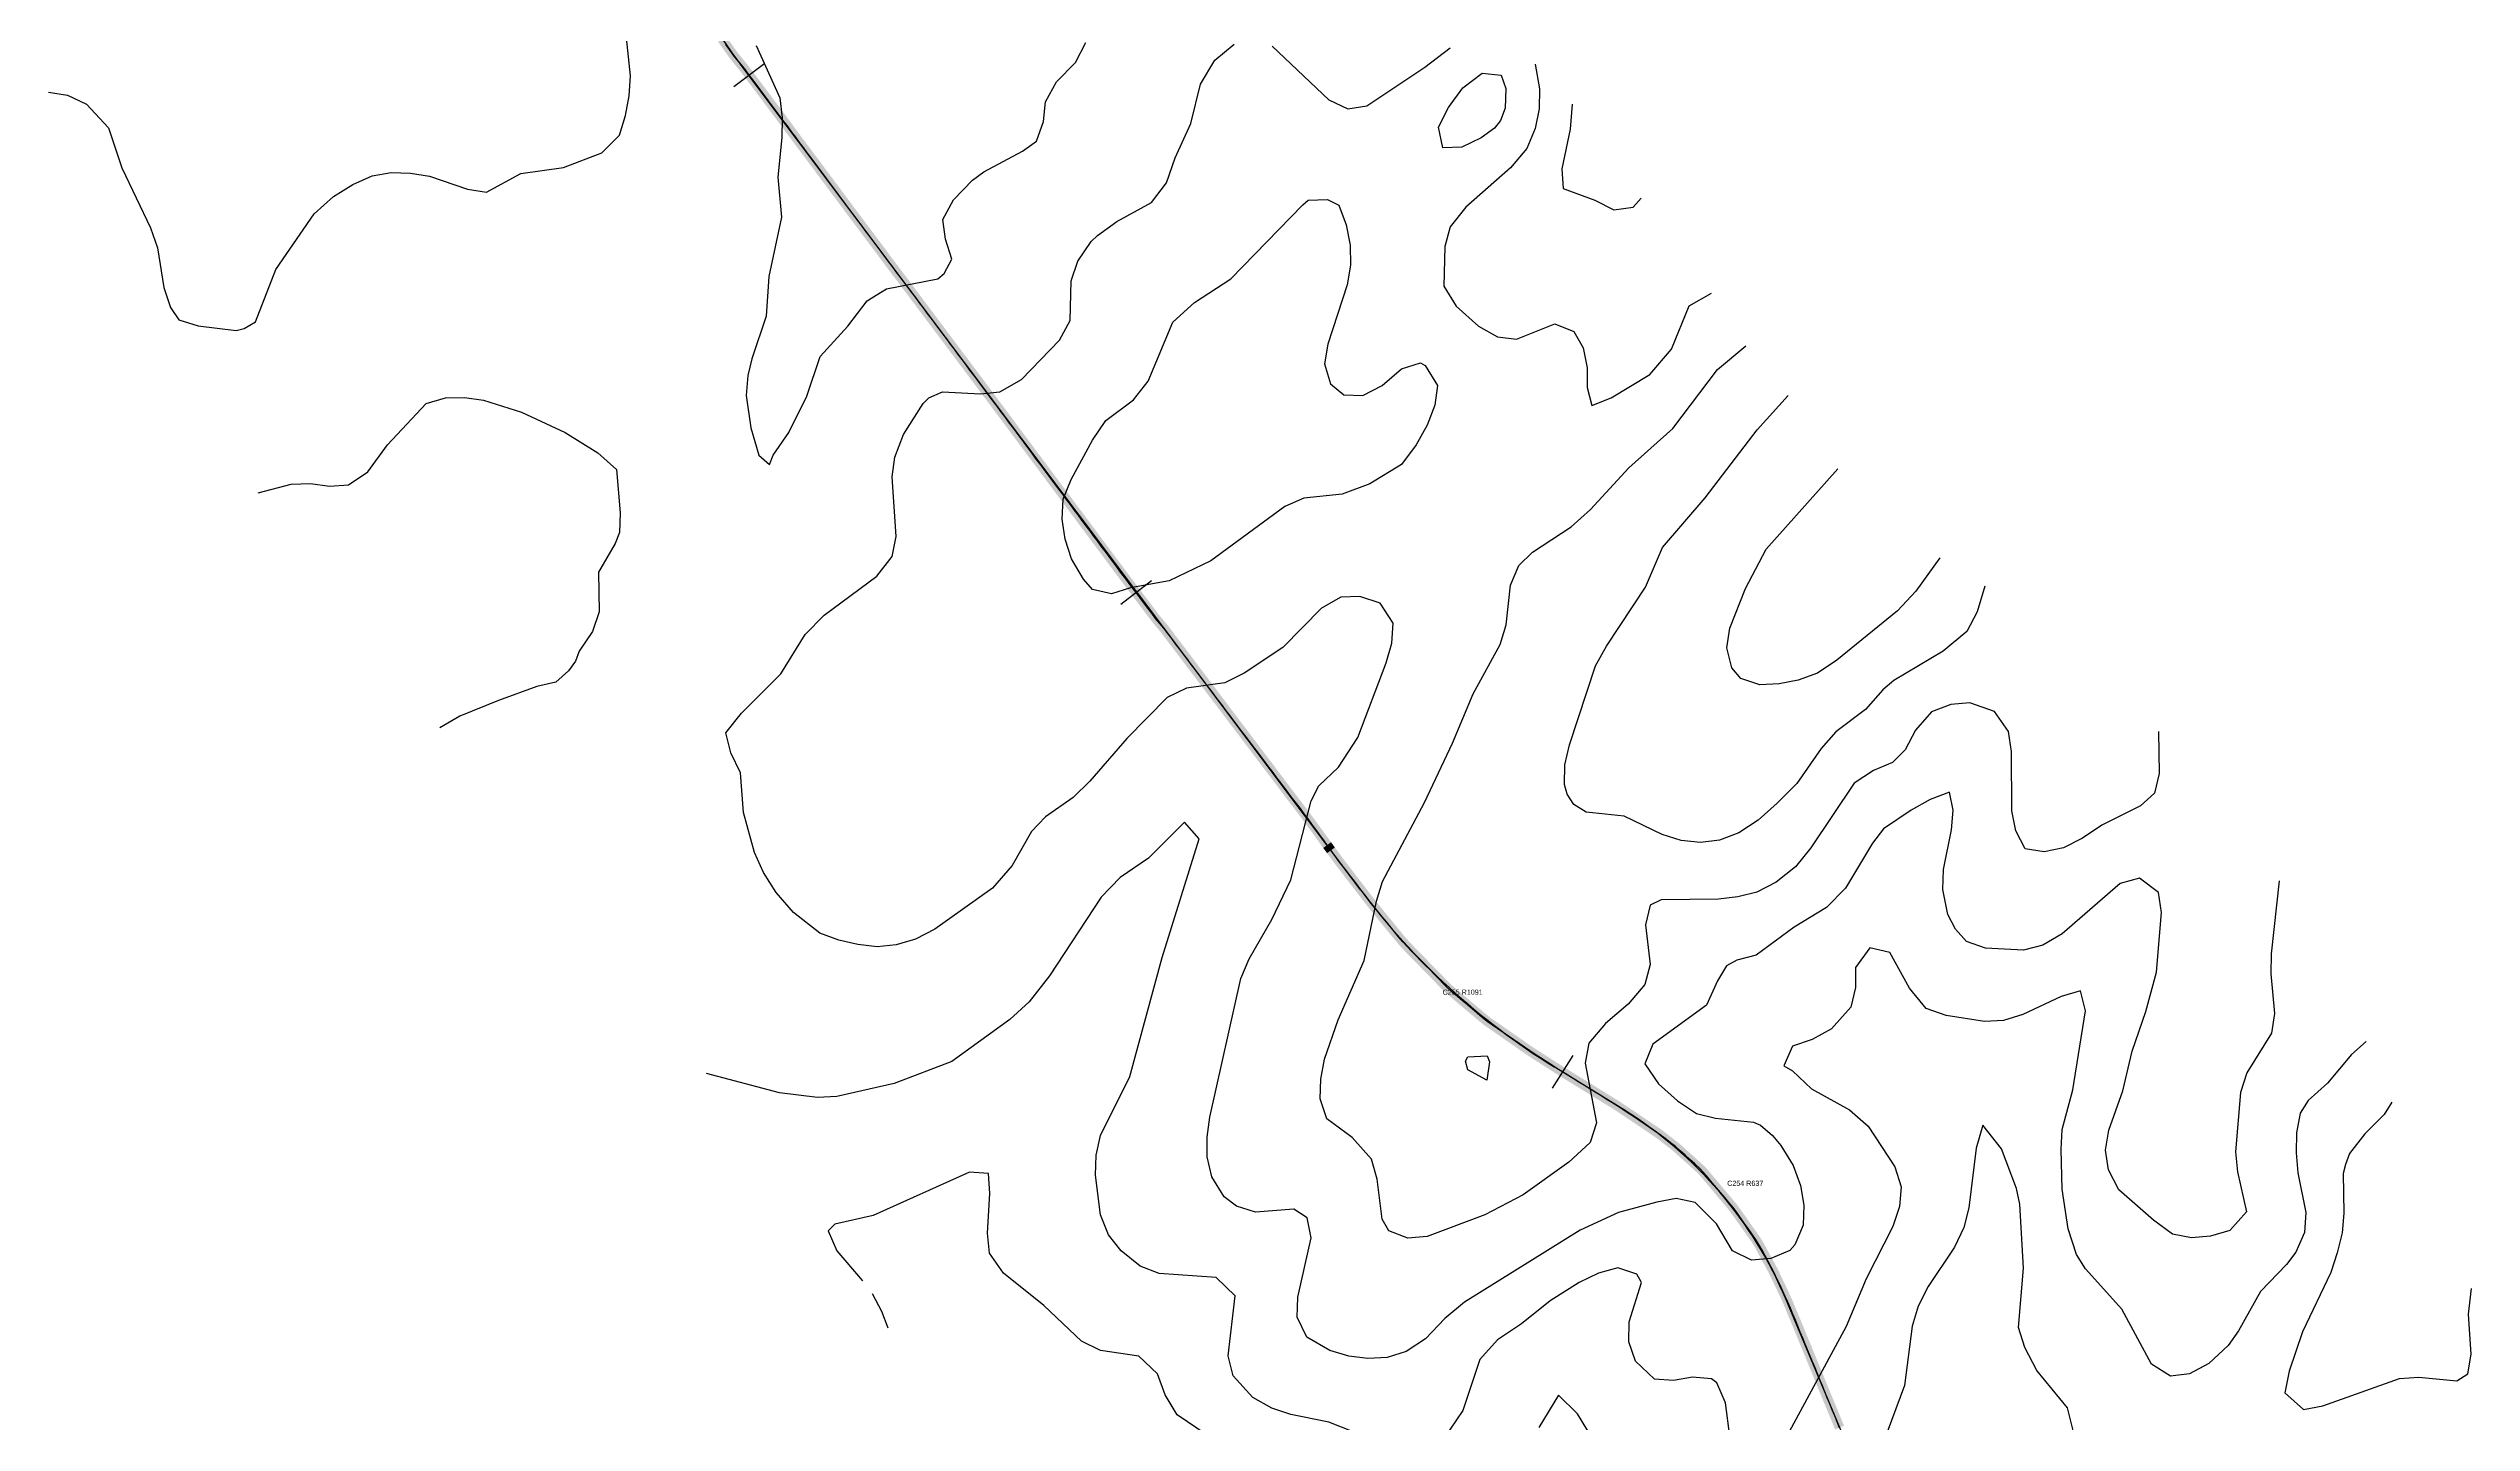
# Model space of a CAD drawing. Header units: metres. Extents: x 697254 to 930473, y 8023396 to 8227001.
# Drawn here: x 799355 to 803108, y 8117352 to 8119480 of the extents above; entities that cross this region are included whole.
import ezdxf

# ---------------------------------------------------------------- set-up
doc = ezdxf.new("R2010")
doc.units = ezdxf.units.M
for name, color, linetype in [('ALIGNMENT_FITTED', 4, 'Continuous'), ('CENTRELINE', 7, 'Continuous'), ('CHAINAGE', 7, 'Continuous'), ('CONTOUR_10M', 33, 'Continuous'), ('CONTOUR_INDEX_50M', 34, 'Continuous'), ('CURVE_LABELS', 4, 'Continuous'), ('GRADE_0-4', 3, 'Continuous'), ('GRADE_4-6', 2, 'Continuous'), ('GRADE_6-8', 30, 'Continuous')]:
    doc.layers.add(name, color=color, linetype=linetype)

msp = doc.modelspace()

# ---------------------------------------------------------------- linework, layer by layer
at = {"layer": 'ALIGNMENT_FITTED'}
for p, q in [((801387.7, 8118175.8), (800426.3, 8119455.7)), ((801794.4, 8117836.3), (801687, 8117902.6)), ((802312.8, 8116907.6), (802047.1, 8117540.8))]:
    msp.add_line(p, q, dxfattribs=at)
for centre, radius, start, end in [((801221.4, 8120052.9), 994.4, -164.7086, -143.0869), ((802260.4, 8118831.3), 1091.4, -143.0869, -121.6883), ((801459.9, 8117294.4), 636.8, 22.7609, 58.3117)]:
    msp.add_arc(centre, radius, start, end, dxfattribs=at)
at = {"layer": 'CENTRELINE'}
msp.add_polyline3d([(802129.4, 8117343.6, 1165.1), (802125.6, 8117352.8, 1165.8), (802121.8, 8117362.1, 1166.5), (802118, 8117371.3, 1167.1), (802114.1, 8117380.6, 1167.6), (802110.3, 8117389.8, 1168.1), (802106.5, 8117399.1, 1168.7), (802102.7, 8117408.3, 1169.2), (802098.9, 8117417.6, 1169.7), (802095.1, 8117426.9, 1170.3), (802091.3, 8117436.1, 1171), (802087.5, 8117445.4, 1171.7), (802083.7, 8117454.6, 1172.2), (802079.9, 8117463.9, 1172.7), (802076.1, 8117473.1, 1173.2), (802072.3, 8117482.4, 1173.9), (802068.5, 8117491.6, 1174.4), (802064.7, 8117500.9, 1174.9), (802060.9, 8117510.1, 1175.3), (802057, 8117519.4, 1175.8), (802053.2, 8117528.7, 1176.4), (802049.4, 8117537.9, 1177), (802045.3, 8117547, 1177.5), (802041, 8117556, 1178), (802036.7, 8117565.1, 1178.4), (802032.4, 8117574.1, 1178.7), (802028.1, 8117583.2, 1179), (802023.5, 8117592.1, 1179.3), (802018.7, 8117600.8, 1179.7), (802013.9, 8117609.6, 1180.3), (802009.2, 8117618.4, 1180.9), (802004.4, 8117627.2, 1181.4), (801999.1, 8117635.7, 1181.5), (801993.3, 8117643.9, 1181.5), (801987.5, 8117652, 1181.6), (801981.8, 8117660.2, 1181.6), (801976, 8117668.4, 1182), (801970.2, 8117676.6, 1182.4), (801964.3, 8117684.6, 1182.7), (801957.9, 8117692.3, 1182.7), (801951.5, 8117700, 1182.7), (801945, 8117707.6, 1182.8), (801938.6, 8117715.3, 1182.9), (801932.2, 8117723, 1183.1), (801925.7, 8117730.6, 1183.2), (801919.3, 8117738.3, 1183.3), (801912.3, 8117745.4, 1183.3), (801904.9, 8117752.1, 1183.3), (801897.5, 8117758.9, 1183.6), (801890, 8117765.6, 1183.8), (801882.6, 8117772.3, 1184), (801875.1, 8117778.9, 1184.2), (801867.2, 8117785, 1184.5), (801859.3, 8117791.2, 1184.6), (801851.4, 8117797.3, 1184.8), (801843.2, 8117803, 1185.3), (801834.9, 8117808.6, 1186), (801826.6, 8117814.2, 1186.9), (801818.3, 8117819.8, 1187.5), (801810, 8117825.4, 1187.6), (801801.7, 8117830.9, 1187.7), (801793.4, 8117836.5, 1187.7), (801785, 8117842.1, 1187.7), (801776.5, 8117847.4, 1187.7), (801768, 8117852.6, 1187.8), (801759.5, 8117857.9, 1188), (801751, 8117863.1, 1188.9), (801742.5, 8117868.4, 1190), (801734, 8117873.6, 1191.5), (801725.4, 8117878.9, 1192.6), (801716.9, 8117884.2, 1193.1), (801708.4, 8117889.4, 1193.8), (801699.9, 8117894.7, 1194.7), (801691.4, 8117900, 1195.3), (801683, 8117905.4, 1195.7), (801674.6, 8117910.8, 1196), (801666.2, 8117916.2, 1196.7), (801657.7, 8117921.6, 1197.3), (801649.3, 8117927, 1197.8), (801641.1, 8117932.7, 1198.2), (801632.9, 8117938.5, 1198.3), (801624.7, 8117944.2, 1198.6), (801616.5, 8117949.9, 1199.1), (801608.3, 8117955.6, 1199.5), (801600.1, 8117961.4, 1199.7), (801591.9, 8117967.1, 1199.6), (801583.6, 8117972.8, 1199.3), (801575.8, 8117979.1, 1199.4), (801568.2, 8117985.5, 1199.3), (801560.6, 8117992, 1199.2), (801552.9, 8117998.4, 1198.9), (801545.3, 8118004.9, 1198.7), (801537.6, 8118011.4, 1198.5), (801530, 8118017.8, 1198.4), (801522.4, 8118024.3, 1198.4), (801515.4, 8118031.5, 1198.1), (801508.4, 8118038.7, 1197.7), (801501.4, 8118045.8, 1197.5), (801494.4, 8118053, 1197.3), (801487.4, 8118060.1, 1196.9), (801480.4, 8118067.3, 1196.4), (801473.4, 8118074.4, 1195.9), (801466.4, 8118081.6, 1195.5), (801459.4, 8118088.8, 1194.8), (801452.7, 8118096.1, 1193.8), (801446.3, 8118103.9, 1192.9), (801440, 8118111.6, 1192.1), (801433.7, 8118119.3, 1191.7), (801427.3, 8118127.1, 1191.3), (801421, 8118134.8, 1191), (801414.6, 8118142.6, 1190.6), (801408.3, 8118150.3, 1190.4), (801402.2, 8118158.2, 1189.9), (801396, 8118166.1, 1189.1), (801389.9, 8118174.1, 1188.3), (801383.8, 8118182, 1187.6), (801377.7, 8118189.9, 1186.8), (801371.6, 8118197.9, 1186.3), (801365.5, 8118205.8, 1185.7), (801359.4, 8118213.7, 1185.1), (801353.3, 8118221.6, 1184.5), (801347.4, 8118229.7, 1184.4), (801341.5, 8118237.8, 1184.2), (801335.6, 8118245.9, 1183.7), (801329.7, 8118254, 1183), (801323.8, 8118262.1, 1182.4), (801317.9, 8118270.2, 1182), (801312.1, 8118278.3, 1181.4), (801306.1, 8118286.3, 1180.5), (801300.1, 8118294.3, 1179.7), (801294.1, 8118302.3, 1179.1), (801288, 8118310.3, 1178.6), (801282, 8118318.2, 1177.8), (801275.9, 8118326.2, 1177.2), (801269.9, 8118334.2, 1176.5), (801263.9, 8118342.2, 1175.8), (801257.8, 8118350.2, 1175.6), (801251.8, 8118358.1, 1175.1), (801245.8, 8118366.1, 1174.4), (801239.7, 8118374.1, 1173.3), (801233.7, 8118382.1, 1172.7), (801227.6, 8118390.1, 1173), (801221.6, 8118398, 1173.4), (801215.6, 8118406, 1173.8), (801209.5, 8118414, 1174.6), (801203.5, 8118422, 1175.2), (801197.4, 8118430, 1175.6), (801191.4, 8118437.9, 1176), (801185.4, 8118445.9, 1176.4), (801179.3, 8118453.9, 1176.9), (801173.3, 8118461.9, 1177.4), (801167.3, 8118469.9, 1178), (801161.2, 8118477.8, 1178.9), (801155.2, 8118485.8, 1179.5), (801149.1, 8118493.8, 1179.9), (801143.1, 8118501.8, 1180.3), (801137.1, 8118509.8, 1180.9), (801131, 8118517.8, 1181.4), (801125, 8118525.7, 1181.9), (801119, 8118533.7, 1182.4), (801112.9, 8118541.7, 1183.4), (801106.9, 8118549.7, 1184.1), (801100.8, 8118557.7, 1184.7), (801094.8, 8118565.6, 1185), (801088.8, 8118573.6, 1185.4), (801082.7, 8118581.6, 1186), (801076.2, 8118589.2, 1186.5), (801069.9, 8118596.9, 1186.8), (801063.8, 8118604.9, 1187.2), (801057.8, 8118612.9, 1187.9), (801051.8, 8118620.9, 1188.5), (801045.7, 8118628.9, 1189), (801039.7, 8118636.8, 1189.4), (801033.7, 8118644.8, 1189.9), (801027.6, 8118652.8, 1190.3), (801021.6, 8118660.8, 1190.6), (801015.6, 8118668.8, 1190.7), (801009.6, 8118676.8, 1190.8), (801003.6, 8118684.9, 1190.8), (800997.7, 8118692.9, 1191), (800991.7, 8118700.9, 1191.1), (800985.7, 8118708.9, 1190.9), (800979.7, 8118716.9, 1190.5), (800973.7, 8118725, 1190.5), (800967.8, 8118733, 1190.9), (800961.8, 8118741, 1191), (800955.8, 8118749, 1190.9), (800949.8, 8118757.1, 1190.6), (800943.8, 8118765.1, 1190.4), (800937.8, 8118773.1, 1190.3), (800931.9, 8118781.1, 1190.3), (800925.9, 8118789.2, 1190), (800919.9, 8118797.2, 1189.6), (800913.9, 8118805.2, 1189.2), (800907.9, 8118813.2, 1189.2), (800902, 8118821.2, 1189.1), (800896, 8118829.3, 1188.8), (800890, 8118837.3, 1188.1), (800884, 8118845.3, 1187.4), (800878, 8118853.3, 1187.2), (800872.1, 8118861.4, 1186.8), (800866.1, 8118869.4, 1186.2), (800860.1, 8118877.4, 1185.5), (800854.1, 8118885.4, 1185), (800848.1, 8118893.5, 1184.4), (800842.2, 8118901.5, 1183.7), (800836.2, 8118909.5, 1182.8), (800830.2, 8118917.5, 1181.8), (800824.2, 8118925.5, 1180.9), (800818.2, 8118933.6, 1180.1), (800812.2, 8118941.6, 1179.5), (800806.3, 8118949.6, 1179), (800800.3, 8118957.6, 1178.4), (800794.3, 8118965.6, 1178.1), (800788.3, 8118973.6, 1177.9), (800782.3, 8118981.6, 1177.5), (800776.3, 8118989.7, 1177), (800770.3, 8118997.7, 1176.2), (800764.2, 8119005.7, 1175.9), (800758.2, 8119013.7, 1175.6), (800752.2, 8119021.7, 1175), (800746.2, 8119029.7, 1174.2), (800740.2, 8119037.7, 1174), (800734.2, 8119045.7, 1173.8), (800728.2, 8119053.7, 1173.4), (800722.2, 8119061.7, 1172.8), (800716.2, 8119069.7, 1172.2), (800710.2, 8119077.7, 1171.8), (800704.2, 8119085.7, 1171.4), (800698.2, 8119093.7, 1171), (800692.2, 8119101.7, 1170.4), (800686.2, 8119109.7, 1169.8), (800680.2, 8119117.7, 1169.2), (800674.2, 8119125.7, 1168.6), (800668.1, 8119133.7, 1168), (800662.1, 8119141.7, 1167.5), (800656.1, 8119149.7, 1167.1), (800650.1, 8119157.7, 1166.7), (800644.1, 8119165.8, 1166.4), (800638.1, 8119173.8, 1166), (800632.1, 8119181.8, 1165.6), (800626.1, 8119189.8, 1165.3), (800620.1, 8119197.8, 1164.9), (800614.1, 8119205.8, 1164.5), (800608.1, 8119213.8, 1163.9), (800602.1, 8119221.8, 1163.7), (800596.1, 8119229.8, 1163.5), (800590.2, 8119237.9, 1163.9), (800584.2, 8119245.9, 1164.2), (800578.2, 8119253.9, 1164.5), (800572.2, 8119261.9, 1164.8), (800566.2, 8119269.9, 1165), (800560.2, 8119278, 1165.7), (800554.2, 8119286, 1166.4), (800548.3, 8119294, 1167.1), (800542.3, 8119302, 1167.5), (800536.3, 8119310, 1167.9), (800530.3, 8119318.1, 1168.2), (800524.3, 8119326.1, 1168.4), (800518.3, 8119334.1, 1168.6), (800512.3, 8119342.1, 1168.7), (800506.4, 8119350.1, 1169), (800500.4, 8119358.2, 1169.3), (800494.4, 8119366.2, 1169.4), (800488.4, 8119374.2, 1169.5), (800482.4, 8119382.2, 1169.9), (800476.4, 8119390.2, 1170.3), (800470.4, 8119398.3, 1170.6), (800464.5, 8119406.3, 1170.6), (800458.5, 8119414.3, 1170.5), (800452.5, 8119422.3, 1170.5), (800446.5, 8119430.3, 1170.5), (800440.5, 8119438.4, 1170.6), (800434.5, 8119446.3, 1170.8), (800428.2, 8119454.1, 1170.9), (800421.9, 8119461.9, 1170.9), (800415.6, 8119469.7, 1171.1), (800409.8, 8119477.8, 1171.2), (800404.1, 8119486, 1171.2)], dxfattribs=at)
at = {"layer": 'CHAINAGE'}
for p, q in [((800464.4, 8119456.5), (800416.6, 8119420.2)), ((801063.6, 8118654.9), (801015.8, 8118618.7)), ((801715.9, 8117920), (801683.9, 8117869.3))]:
    msp.add_line(p, q, dxfattribs=at)
at = {"layer": 'CONTOUR_10M'}
for points, elevation in [([(799354.8, 8119411.7), (799384.4, 8119407.4), (799413.8, 8119393.5), (799447.8, 8119356.5), (799468.7, 8119294.7), (799513, 8119201.8), (799523.8, 8119170.8), (799533.5, 8119109.2), (799544, 8119078.3), (799557, 8119059.5), (799586.5, 8119050.2), (799645.6, 8119042.6), (799658.2, 8119045.9), (799675.4, 8119056.2), (799707, 8119137.5), (799766.6, 8119223.5), (799796.6, 8119250.5), (799826.4, 8119269), (799856.2, 8119282.4), (799885.9, 8119287.3), (799915.5, 8119286.3), (799945, 8119281.7), (800004, 8119261.7), (800033.5, 8119257.1), (800086.6, 8119285.8), (800152.5, 8119295.2), (800212, 8119317.8), (800239.2, 8119345.2), (800248.9, 8119375.8), (800254.1, 8119406.5), (800256.6, 8119437.2), (800243.7, 8119560.5)], 1170), ([(802810.2, 8118190.7), (802798, 8118077.5), (802797.4, 8118046.7), (802803.1, 8117985.1), (802798.5, 8117954.4), (802760.2, 8117893.4), (802750.5, 8117862.8), (802742.7, 8117770.6), (802745.7, 8117739.8), (802759.7, 8117678.1), (802733.8, 8117649), (802704.1, 8117640.2), (802674.5, 8117637.5), (802645, 8117643.5), (802615.7, 8117664.8), (802561.7, 8117711.7), (802545.8, 8117742.7), (802541.1, 8117773.5), (802546.3, 8117804.2), (802568.2, 8117865.5), (802582.5, 8117926.8), (802604, 8117988), (802620.2, 8118049.3), (802628, 8118141.5), (802623.3, 8118172.3), (802593.7, 8118194.7), (802564, 8118186.4), (802474.1, 8118108.6), (802444.2, 8118091.1), (802414.5, 8118083.3), (802355.3, 8118086), (802325.9, 8118096.6), (802309.1, 8118115.4), (802296.9, 8118138.2), (802289.3, 8118177.2), (802290.3, 8118207.9), (802302.9, 8118269.3), (802305.5, 8118300), (802299.6, 8118327.6), (802269.9, 8118316.3), (802240, 8118299.9), (802197.3, 8118270.8), (802180.1, 8118248.6), (802138.6, 8118179.4), (802109.3, 8118149), (802058.8, 8118119), (801999.9, 8118075.5), (801970.2, 8118067.4), (801954.4, 8118059), (801940.2, 8118035.5), (801923.4, 8117997.9), (801840.2, 8117937.5), (801827.5, 8117907), (801848.9, 8117875.9), (801878.3, 8117849.9), (801907.6, 8117830), (801937.1, 8117822.7), (801996.2, 8117816.9), (802006.6, 8117812.1), (802025.5, 8117796.3), (802038.3, 8117780.8), (802057.4, 8117749.8), (802068.8, 8117718.9), (802073.9, 8117688), (802073, 8117657.3), (802060.2, 8117626.7), (802052.5, 8117617.9), (802022.7, 8117605.4), (801993.1, 8117603.2), (801963.7, 8117617.7), (801938.5, 8117659.2), (801905.6, 8117692.4), (801876.1, 8117698.7), (801846.4, 8117692.6), (801786.9, 8117676.6), (801727.3, 8117649.6), (801548.1, 8117538.1), (801518.1, 8117512.5), (801488.1, 8117481), (801458.2, 8117461.5), (801428.5, 8117452.5), (801398.8, 8117450.7), (801369.3, 8117454.3), (801339.8, 8117463.1), (801304.2, 8117483.8), (801289, 8117514.8), (801290.2, 8117545.5), (801311, 8117637.5), (801304.8, 8117668.4), (801283.8, 8117682), (801224.5, 8117677.3), (801195, 8117686.9), (801176.1, 8117701), (801156.8, 8117732.1), (801149.9, 8117762.9), (801149.9, 8117793.7), (801154, 8117824.4), (801201.8, 8118039.1), (801214.7, 8118069.7), (801250.1, 8118130.7), (801279.4, 8118191.8), (801310.8, 8118314.4), (801322.8, 8118337.6), (801352.9, 8118366.8), (801383.1, 8118412.5), (801426.8, 8118528.1), (801435.8, 8118558.7), (801437.6, 8118589.5), (801417.9, 8118620.5), (801386.3, 8118630.9), (801356.7, 8118630), (801326.8, 8118612.9), (801266.7, 8118551.9), (801206.9, 8118511.9), (801177.1, 8118497.3), (801117.8, 8118489), (801088, 8118474.6), (801025.5, 8118410.8), (800967.7, 8118345), (800941.9, 8118319.7), (800899.1, 8118289.6), (800877.8, 8118267), (800847.4, 8118214.5), (800817.3, 8118179.2), (800727.6, 8118115.4), (800697.7, 8118100.3), (800668, 8118091.3), (800638.4, 8118088.4), (800608.8, 8118091.7), (800579.3, 8118098.4), (800549.9, 8118109.6), (800508.8, 8118141.4), (800481.9, 8118172.5), (800462.3, 8118203.6), (800448.4, 8118234.6), (800431.4, 8118296.3), (800426.7, 8118357.9), (800411.8, 8118388.9), (800404.2, 8118419.8), (800428.4, 8118450.2), (800489.3, 8118510.9), (800526.9, 8118572.1), (800556.4, 8118602.2), (800637.8, 8118662.6), (800662, 8118693), (800668, 8118723.7), (800661.6, 8118816), (800665.9, 8118846.8), (800679.4, 8118881.5), (800709.7, 8118930), (800718.7, 8118938.3), (800739.6, 8118948), (800798.7, 8118944.6), (800828.4, 8118947.7), (800862.2, 8118967), (800921.2, 8119027.7), (800937.5, 8119058.2), (800939.1, 8119119.7), (800949.2, 8119150.3), (800970, 8119180.8), (800979.9, 8119190.2), (801009.8, 8119211.5), (801063.5, 8119241), (801086.7, 8119271.4), (801100, 8119310.1), (801124.4, 8119363.2), (801139.3, 8119424.5), (801161.4, 8119461.4), (801191.4, 8119486.4)], 1180), ([(800451.2, 8119484.2), (800487.7, 8119403.1), (800491.6, 8119372.3), (800490.9, 8119341.5), (800484.4, 8119280.1), (800490.5, 8119218.5), (800470.6, 8119126.5), (800466.6, 8119065), (800444.3, 8118998.9), (800438, 8118973.1), (800435.7, 8118942.4), (800442.7, 8118892.3), (800455.2, 8118849.8), (800471.5, 8118835.4), (800477.4, 8118849.5), (800501.8, 8118884.8), (800529.6, 8118941), (800550.1, 8119002.3), (800593, 8119049.4), (800623.2, 8119088.6), (800630.2, 8119093.4), (800653, 8119107.1), (800732.3, 8119122.7), (800742.2, 8119131), (800754.1, 8119153.1), (800744.2, 8119184.1), (800740.4, 8119214.9), (800756.8, 8119245.4), (800786.4, 8119275.7), (800803.7, 8119288.8), (800863.4, 8119320.7), (800885.5, 8119335.9), (800896, 8119366.5), (800899.5, 8119397.2), (800916.5, 8119427.7), (800945.7, 8119458.1), (800962, 8119488.6)], 1170), ([(801250.6, 8119483.4), (801338.2, 8119400.2), (801367.6, 8119386.2), (801397.3, 8119390.8), (801486.9, 8119450.4), (801526.1, 8119480.4)], 1180), ([(801545.5, 8119418.6), (801575.6, 8119441.2), (801605.2, 8119438.2), (801612.3, 8119417.7), (801611.5, 8119386.9), (801604.2, 8119368), (801594.6, 8119356.4), (801574.2, 8119341.2), (801544.4, 8119326.5), (801514.7, 8119325.6), (801508.2, 8119357.6), (801523.3, 8119388.2), (801545.5, 8119418.6)], 1190), ([(801657.6, 8119455.1), (801664.5, 8119416.9), (801664.1, 8119386.1), (801658, 8119355.5), (801644.8, 8119324.9), (801619.8, 8119294.5), (801550.4, 8119234), (801526.3, 8119203.5), (801517.9, 8119172.9), (801516.4, 8119111.4), (801535.2, 8119080.3), (801570, 8119049.6), (801599.3, 8119032.9), (801628.9, 8119029.3), (801688.4, 8119052.9), (801717.9, 8119041.3), (801732.2, 8119016), (801738.4, 8118985.1), (801738.3, 8118954.3), (801745.8, 8118926.8), (801775.6, 8118938.8), (801835.3, 8118974.6), (801869.1, 8119014), (801896.1, 8119081.1), (801930.8, 8119100.4)], 1180), ([(801715.3, 8119393.4), (801712, 8119354.7), (801699.1, 8119293.3), (801701.4, 8119262.5), (801750.4, 8119244.7), (801779.8, 8119229.5), (801809.5, 8119234), (801822.2, 8119247.8)], 1170), ([(801298, 8119237.6), (801306.3, 8119244.7), (801336, 8119245.5), (801353.5, 8119236.8), (801365, 8119206.4), (801371, 8119175), (801371.9, 8119144.2), (801366.7, 8119113.5), (801336.5, 8119021.7), (801331.4, 8118991), (801340.8, 8118960.1), (801361.2, 8118943), (801390.8, 8118942.1), (801420.6, 8118957.8), (801450.6, 8118983.2), (801480.3, 8118992.7), (801487.2, 8118988.7), (801506.4, 8118957.7), (801502.5, 8118927), (801490.4, 8118896.4), (801473.5, 8118865.9), (801451, 8118835.4), (801401.5, 8118805.4), (801359, 8118789.3), (801299.7, 8118783.3), (801269.9, 8118770.3), (801155.6, 8118685.9), (801090.6, 8118655.1), (801031.2, 8118644.3), (801001.5, 8118635.2), (800972, 8118641.7), (800958.2, 8118657.9), (800939.6, 8118689), (800929.9, 8118719.9), (800925, 8118750.7), (800926.4, 8118781.5), (800938.9, 8118812), (800971.9, 8118873.1), (800992.9, 8118903.6), (801035.4, 8118935.6), (801058.3, 8118964.2), (801096.7, 8119055.9), (801130.3, 8119086.2), (801186.2, 8119122.8), (801298, 8119237.6)], 1190), ([(802623.4, 8118421.9), (802624.2, 8118356.9), (802617.1, 8118326.3), (802595.4, 8118306.7), (802535.7, 8118276.8), (802505.8, 8118256.4), (802476, 8118241.5), (802446.3, 8118235.3), (802416.8, 8118240.2), (802402.4, 8118267.8), (802396.4, 8118298.7), (802395.6, 8118391), (802391.1, 8118421.8), (802369.3, 8118452.9), (802331.2, 8118466), (802301.6, 8118463.7), (802271.8, 8118452), (802246.9, 8118423.9), (802230.9, 8118393.4), (802211.5, 8118373.9), (802181.7, 8118361.3), (802151.8, 8118341.7), (802084.7, 8118241.7), (802061.1, 8118212.2), (802031.2, 8118188.5), (802001.4, 8118173.2), (801971.6, 8118165.5), (801942, 8118162.2), (801853.2, 8118161.1), (801835.7, 8118153), (801828.8, 8118122.3), (801836, 8118060.7), (801827.5, 8118030), (801801.9, 8117999.6), (801766.7, 8117969.4), (801740.9, 8117939), (801735.2, 8117908.3), (801752.6, 8117815.7), (801743.1, 8117785.1), (801709.9, 8117754.8), (801639.3, 8117704.2), (801579.7, 8117673.4), (801490.4, 8117639.6), (801460.7, 8117637.1), (801431.3, 8117648.2), (801420.6, 8117666.7), (801413, 8117728.4), (801404.3, 8117759.3), (801374.2, 8117793.2), (801335.2, 8117821.8), (801324.9, 8117852.7), (801325.7, 8117883.5), (801331.4, 8117914.1), (801352.4, 8117975.4), (801392.7, 8118067.1), (801411.9, 8118159.1), (801421.3, 8118189.7), (801486.5, 8118311.9), (801529.9, 8118403.5), (801561.7, 8118479.9), (801603.6, 8118556.3), (801612.8, 8118586.9), (801619.4, 8118648.4), (801632.3, 8118679), (801653.7, 8118699.4), (801713.5, 8118738.7), (801743.5, 8118765.7), (801802.9, 8118830.3), (801871.1, 8118890.9), (801940.3, 8118982.2), (801984, 8119018.9)], 1190), ([(799679.4, 8118791.3), (799731, 8118805), (799760.6, 8118805.8), (799790.1, 8118801.9), (799819.8, 8118803.7), (799849.6, 8118823.7), (799879.9, 8118866), (799940, 8118929.8), (799969.7, 8118938.5), (799999.3, 8118938.9), (800028.9, 8118935), (800087.8, 8118916.5), (800155.4, 8118884.9), (800206, 8118853.4), (800234.6, 8118827.8), (800240.3, 8118760.6), (800239.4, 8118729.8), (800232.9, 8118712.9), (800206.8, 8118668.8), (800207.9, 8118607.2), (800197.4, 8118576.6), (800177.1, 8118546.1), (800171.1, 8118530.7), (800160.3, 8118515.6), (800141, 8118498.2), (800111.3, 8118491.6), (800051.8, 8118469.7), (799992.2, 8118445.3), (799961.3, 8118427.3)], 1180), ([(802284.5, 8118690.7), (802247.7, 8118639.3), (802218.9, 8118608.9), (802125, 8118532.4), (802095.1, 8118512.3), (802065.3, 8118501.4), (802035.6, 8118495.8), (802006, 8118494), (801976.5, 8118504), (801962.7, 8118520.3), (801954.5, 8118551.2), (801959.5, 8118581.9), (801983.5, 8118643.1), (802015.6, 8118704.2), (802126.6, 8118828.4)], 1210), ([(801397.1, 8117329), (801338.2, 8117352.1), (801279.2, 8117364), (801249.7, 8117373.6), (801220.3, 8117390.2), (801189.9, 8117423.9), (801182.3, 8117454.8), (801193, 8117547.8), (801163.8, 8117576.1), (801075.1, 8117582.4), (801045.7, 8117593.9), (801016.4, 8117617.5), (800996.7, 8117642.1), (800984.3, 8117673), (800976.9, 8117734.7), (800977.8, 8117765.4), (800984.7, 8117796.1), (801029.9, 8117887.7), (801079.8, 8118071.6), (801137.2, 8118255.4), (801114.8, 8118281.5), (801058.9, 8118225.7), (801015.2, 8118195.6), (800985.5, 8118165.3), (800905.3, 8118043.4), (800874, 8118003.2), (800844, 8117975.7), (800754.2, 8117910.6), (800664.9, 8117876.4), (800575.8, 8117856.4), (800546.2, 8117855.2), (800487.1, 8117862.3), (800374, 8117892.1)], 1170), ([(802945.3, 8117941.8), (802922.3, 8117921.8), (802885.2, 8117877), (802855.2, 8117850.1), (802842.8, 8117830.7), (802837.4, 8117800), (802836.7, 8117769.3), (802839, 8117738.5), (802851.7, 8117676.7), (802849.3, 8117646), (802835.9, 8117615.4), (802821.9, 8117596.2), (802781.2, 8117554.7), (802747.5, 8117493.6), (802731.3, 8117470.7), (802701.2, 8117443.2), (802671.4, 8117427), (802641.8, 8117423.2), (802612.4, 8117441.9), (802566.4, 8117527), (802510.2, 8117589.4), (802496.5, 8117611.6), (802483.5, 8117651.3), (802474.1, 8117713), (802472.6, 8117774.5), (802474.4, 8117805.3), (802490.7, 8117866.6), (802510.5, 8117989.4), (802502.8, 8118020.2), (802472.7, 8118011.4), (802413.1, 8117983.7), (802383.3, 8117974), (802353.7, 8117972.9), (802294.6, 8117982.2), (802263.7, 8117992.9), (802237.7, 8118024.1), (802207.2, 8118079.4), (802176.3, 8118086.5), (802153.9, 8118056.1), (802154, 8118025.3), (802146.8, 8117994.6), (802116.7, 8117961.2), (802086.9, 8117944.8), (802056.2, 8117934.4), (802042.8, 8117903.8), (802056.5, 8117896), (802085.7, 8117868.3), (802144.5, 8117835.7), (802173.7, 8117810.6), (802214.9, 8117747.5), (802225, 8117716.6), (802222.2, 8117685.9), (802211.8, 8117655.3), (802170.3, 8117574.2), (802139.6, 8117500.2), (802048.4, 8117331.4)], 1170), ([(802985, 8117847.5), (802973.2, 8117828.8), (802943.1, 8117798.5), (802919.5, 8117768.1), (802912.9, 8117751.2), (802909.3, 8117737.4), (802910.5, 8117675.9), (802907.7, 8117645.2), (802900.2, 8117614.5), (802890.2, 8117583.9), (802846.7, 8117492.2), (802825.6, 8117431), (802819, 8117397.7), (802848.2, 8117371.7), (802877.9, 8117377.4), (802996.9, 8117420), (803026.6, 8117421.8), (803085.7, 8117416), (803102.8, 8117426.9), (803107.6, 8117457.6), (803103.4, 8117519.2), (803108.3, 8117559.4)], 1160), ([(802520.4, 8117221.3), (802482.5, 8117374.4), (802434.7, 8117432.3), (802416.4, 8117467.7), (802406.3, 8117498.6), (802414.4, 8117590.8), (802408.8, 8117689.8), (802403.4, 8117714), (802380.4, 8117775.7), (802351.4, 8117812.3), (802341.1, 8117776.5), (802329.5, 8117684.3), (802321.7, 8117653.7), (802307.2, 8117623.1), (802266.8, 8117562.2), (802251.3, 8117531.6), (802241.7, 8117501), (802229.8, 8117408.9), (802184.7, 8117286.4)], 1160), ([(801149.5, 8117332.2), (801103.1, 8117363.6), (801084.6, 8117394.7), (801072.9, 8117426.8), (801043.7, 8117454.6), (800984.6, 8117463.3), (800955.2, 8117477.8), (800896.8, 8117532.6), (800834.1, 8117582.9), (800812.7, 8117614), (800809.4, 8117644.8), (800812.9, 8117706.3), (800810.9, 8117737.1), (800781.3, 8117739.2), (800632.4, 8117672.3), (800573, 8117659), (800562.4, 8117648.3), (800576.2, 8117617.4), (800615.8, 8117571)], 1160), ([(801959.5, 8117330.3), (801952.6, 8117382.1), (801939.2, 8117413.1), (801931.2, 8117419.2), (801901.7, 8117421.8), (801872, 8117416.9), (801842.4, 8117418.6), (801813.2, 8117446.4), (801802.7, 8117476.6), (801803.4, 8117507.3), (801822.4, 8117568.6), (801815.2, 8117581.3), (801785.7, 8117591.1), (801756, 8117582.9), (801726.2, 8117568.2), (801680.9, 8117539.9), (801636.4, 8117504.4), (801599.3, 8117479.5), (801572.1, 8117449.2), (801545.7, 8117370.4), (801516.1, 8117326.9)], 1170), ([(800630.6, 8117551.4), (800645.2, 8117524.1), (800654.8, 8117498)], 1160), ([(801752.1, 8117317.8), (801723.2, 8117364.8), (801694, 8117393.8), (801663.7, 8117343.9)], 1160)]:
    msp.add_lwpolyline(points, dxfattribs=dict(at, elevation=elevation))
at = {"layer": 'CONTOUR_INDEX_50M', "elevation": 1200}
for points in [[(802354.4, 8118647.1), (802342.6, 8118607.1), (802326.3, 8118576.6), (802289.7, 8118546.4), (802213.3, 8118500.7), (802196.4, 8118486.2), (802169.4, 8118455.8), (802123.4, 8118421.1), (802100.6, 8118395.3), (802063, 8118341.2), (802032.9, 8118310.6), (802003, 8118284.5), (801973.1, 8118264.7), (801943.3, 8118253.6), (801913.7, 8118249.9), (801884.1, 8118252.8), (801854.6, 8118262.5), (801795.8, 8118290.9), (801736.7, 8118296.8), (801717.6, 8118308.5), (801707.5, 8118324.6), (801703, 8118339.5), (801703.8, 8118370.3), (801710.9, 8118400.9), (801751.5, 8118523.4), (801768.3, 8118553.9), (801828.9, 8118645.4), (801855.3, 8118706.5), (801921.4, 8118783.8), (802001.6, 8118889), (802049.7, 8118941.9)], [(801550.1, 8117911), (801553.6, 8117918.1), (801583.2, 8117919.5), (801587, 8117910.4), (801582.7, 8117881.9), (801553.3, 8117897.7), (801550.1, 8117911)]]:
    msp.add_lwpolyline(points, dxfattribs=at)
at = {"layer": 'GRADE_0-4', "const_width": 15}
for points in [[(800650.1, 8119157.7), (800644.1, 8119165.8), (800638.1, 8119173.8), (800632.1, 8119181.8), (800626.1, 8119189.8), (800620.1, 8119197.8), (800614.1, 8119205.8), (800608.1, 8119213.8), (800602.1, 8119221.8), (800596.1, 8119229.8), (800590.2, 8119237.9), (800584.2, 8119245.9), (800578.2, 8119253.9), (800572.2, 8119261.9), (800566.2, 8119269.9), (800560.2, 8119278), (800554.2, 8119286), (800548.3, 8119294), (800542.3, 8119302), (800536.3, 8119310), (800530.3, 8119318.1), (800524.3, 8119326.1), (800518.3, 8119334.1), (800512.3, 8119342.1), (800506.4, 8119350.1), (800500.4, 8119358.2), (800494.4, 8119366.2), (800488.4, 8119374.2), (800482.4, 8119382.2), (800476.4, 8119390.2), (800470.4, 8119398.3), (800464.5, 8119406.3), (800458.5, 8119414.3), (800452.5, 8119422.3), (800446.5, 8119430.3), (800440.5, 8119438.4), (800434.5, 8119446.3), (800428.2, 8119454.1), (800421.9, 8119461.9), (800415.6, 8119469.7), (800409.8, 8119477.8), (800404.1, 8119486), (800398.3, 8119494.2)], [(801051.8, 8118620.9), (801045.7, 8118628.9), (801039.7, 8118636.8), (801033.7, 8118644.8), (801027.6, 8118652.8), (801021.6, 8118660.8), (801015.6, 8118668.8), (801009.6, 8118676.8), (801003.6, 8118684.9), (800997.7, 8118692.9), (800991.7, 8118700.9), (800985.7, 8118708.9), (800979.7, 8118716.9), (800973.7, 8118725), (800967.8, 8118733), (800961.8, 8118741), (800955.8, 8118749), (800949.8, 8118757.1), (800943.8, 8118765.1), (800937.8, 8118773.1), (800931.9, 8118781.1), (800925.9, 8118789.2), (800919.9, 8118797.2), (800913.9, 8118805.2), (800907.9, 8118813.2), (800902, 8118821.2), (800896, 8118829.3)], [(801263.9, 8118342.2), (801257.8, 8118350.2), (801251.8, 8118358.1), (801245.8, 8118366.1), (801239.7, 8118374.1), (801233.7, 8118382.1), (801227.6, 8118390.1), (801221.6, 8118398), (801215.6, 8118406), (801209.5, 8118414), (801203.5, 8118422), (801197.4, 8118430), (801191.4, 8118437.9), (801185.4, 8118445.9), (801179.3, 8118453.9)], [(801649.3, 8117927), (801641.1, 8117932.7), (801632.9, 8117938.5), (801624.7, 8117944.2), (801616.5, 8117949.9), (801608.3, 8117955.6), (801600.1, 8117961.4), (801591.9, 8117967.1), (801583.6, 8117972.8), (801575.8, 8117979.1), (801568.2, 8117985.5), (801560.6, 8117992), (801552.9, 8117998.4), (801545.3, 8118004.9), (801537.6, 8118011.4), (801530, 8118017.8), (801522.4, 8118024.3), (801515.4, 8118031.5), (801508.4, 8118038.7), (801501.4, 8118045.8), (801494.4, 8118053), (801487.4, 8118060.1)], [(802032.4, 8117574.1), (802028.1, 8117583.2), (802023.5, 8117592.1), (802018.7, 8117600.8), (802013.9, 8117609.6), (802009.2, 8117618.4), (802004.4, 8117627.2), (801999.1, 8117635.7), (801993.3, 8117643.9), (801987.5, 8117652), (801981.8, 8117660.2), (801976, 8117668.4), (801970.2, 8117676.6), (801964.3, 8117684.6), (801957.9, 8117692.3), (801951.5, 8117700), (801945, 8117707.6), (801938.6, 8117715.3), (801932.2, 8117723), (801925.7, 8117730.6), (801919.3, 8117738.3), (801912.3, 8117745.4), (801904.9, 8117752.1), (801897.5, 8117758.9), (801890, 8117765.6), (801882.6, 8117772.3), (801875.1, 8117778.9), (801867.2, 8117785), (801859.3, 8117791.2), (801851.4, 8117797.3), (801843.2, 8117803), (801834.9, 8117808.6), (801826.6, 8117814.2), (801818.3, 8117819.8), (801810, 8117825.4)]]:
    msp.add_lwpolyline(points, dxfattribs=at)
at = {"layer": 'GRADE_4-6', "const_width": 15}
for points in [[(800896, 8118829.3), (800890, 8118837.3), (800884, 8118845.3), (800878, 8118853.3), (800872.1, 8118861.4), (800866.1, 8118869.4), (800860.1, 8118877.4), (800854.1, 8118885.4), (800848.1, 8118893.5), (800842.2, 8118901.5), (800836.2, 8118909.5), (800830.2, 8118917.5), (800824.2, 8118925.5), (800818.2, 8118933.6), (800812.2, 8118941.6), (800806.3, 8118949.6), (800800.3, 8118957.6), (800794.3, 8118965.6), (800788.3, 8118973.6), (800782.3, 8118981.6), (800776.3, 8118989.7), (800770.3, 8118997.7), (800764.2, 8119005.7), (800758.2, 8119013.7), (800752.2, 8119021.7), (800746.2, 8119029.7), (800740.2, 8119037.7), (800734.2, 8119045.7), (800728.2, 8119053.7), (800722.2, 8119061.7), (800716.2, 8119069.7), (800710.2, 8119077.7), (800704.2, 8119085.7), (800698.2, 8119093.7), (800692.2, 8119101.7), (800686.2, 8119109.7), (800680.2, 8119117.7), (800674.2, 8119125.7), (800668.1, 8119133.7), (800662.1, 8119141.7), (800656.1, 8119149.7), (800650.1, 8119157.7)], [(801179.3, 8118453.9), (801173.3, 8118461.9), (801167.3, 8118469.9), (801161.2, 8118477.8), (801155.2, 8118485.8), (801149.1, 8118493.8), (801143.1, 8118501.8), (801137.1, 8118509.8), (801131, 8118517.8), (801125, 8118525.7), (801119, 8118533.7), (801112.9, 8118541.7), (801106.9, 8118549.7), (801100.8, 8118557.7), (801094.8, 8118565.6), (801088.8, 8118573.6), (801082.7, 8118581.6), (801076.2, 8118589.2), (801069.9, 8118596.9), (801063.8, 8118604.9), (801057.8, 8118612.9), (801051.8, 8118620.9)], [(801335.6, 8118245.9), (801329.7, 8118254), (801323.8, 8118262.1), (801317.9, 8118270.2), (801312.1, 8118278.3), (801306.1, 8118286.3), (801300.1, 8118294.3), (801294.1, 8118302.3), (801288, 8118310.3), (801282, 8118318.2), (801275.9, 8118326.2), (801269.9, 8118334.2), (801263.9, 8118342.2)], [(801487.4, 8118060.1), (801480.4, 8118067.3), (801473.4, 8118074.4), (801466.4, 8118081.6), (801459.4, 8118088.8), (801452.7, 8118096.1), (801446.3, 8118103.9), (801440, 8118111.6), (801433.7, 8118119.3), (801427.3, 8118127.1), (801421, 8118134.8), (801414.6, 8118142.6), (801408.3, 8118150.3), (801402.2, 8118158.2), (801396, 8118166.1), (801389.9, 8118174.1), (801383.8, 8118182), (801377.7, 8118189.9), (801371.6, 8118197.9), (801365.5, 8118205.8), (801359.4, 8118213.7), (801353.3, 8118221.6), (801347.4, 8118229.7), (801341.5, 8118237.8)], [(801810, 8117825.4), (801801.7, 8117830.9), (801793.4, 8117836.5), (801785, 8117842.1), (801776.5, 8117847.4), (801768, 8117852.6), (801759.5, 8117857.9), (801751, 8117863.1), (801742.5, 8117868.4), (801734, 8117873.6), (801725.4, 8117878.9), (801716.9, 8117884.2), (801708.4, 8117889.4), (801699.9, 8117894.7), (801691.4, 8117900), (801683, 8117905.4), (801674.6, 8117910.8), (801666.2, 8117916.2), (801657.7, 8117921.6), (801649.3, 8117927)], [(802129.4, 8117343.6), (802125.6, 8117352.8), (802121.8, 8117362.1), (802118, 8117371.3), (802114.1, 8117380.6), (802110.3, 8117389.8), (802106.5, 8117399.1), (802102.7, 8117408.3), (802098.9, 8117417.6), (802095.1, 8117426.9), (802091.3, 8117436.1), (802087.5, 8117445.4), (802083.7, 8117454.6), (802079.9, 8117463.9), (802076.1, 8117473.1), (802072.3, 8117482.4), (802068.5, 8117491.6), (802064.7, 8117500.9), (802060.9, 8117510.1), (802057, 8117519.4), (802053.2, 8117528.7), (802049.4, 8117537.9), (802045.3, 8117547), (802041, 8117556), (802036.7, 8117565.1), (802032.4, 8117574.1)]]:
    msp.add_lwpolyline(points, dxfattribs=at)
at = {"layer": 'GRADE_6-8', "const_width": 15}
msp.add_lwpolyline([(801341.5, 8118237.8), (801335.6, 8118245.9)], dxfattribs=at)

# ---------------------------------------------------------------- texts
at = {"layer": 'CURVE_LABELS'}
for s, p in [('C255 R1091', (801514.5, 8118014.1)), ('C254 R637', (801955.3, 8117718.1))]:
    msp.add_text(s, height=8, dxfattribs=at).set_placement(p)

doc.saveas('drawing.dxf')
